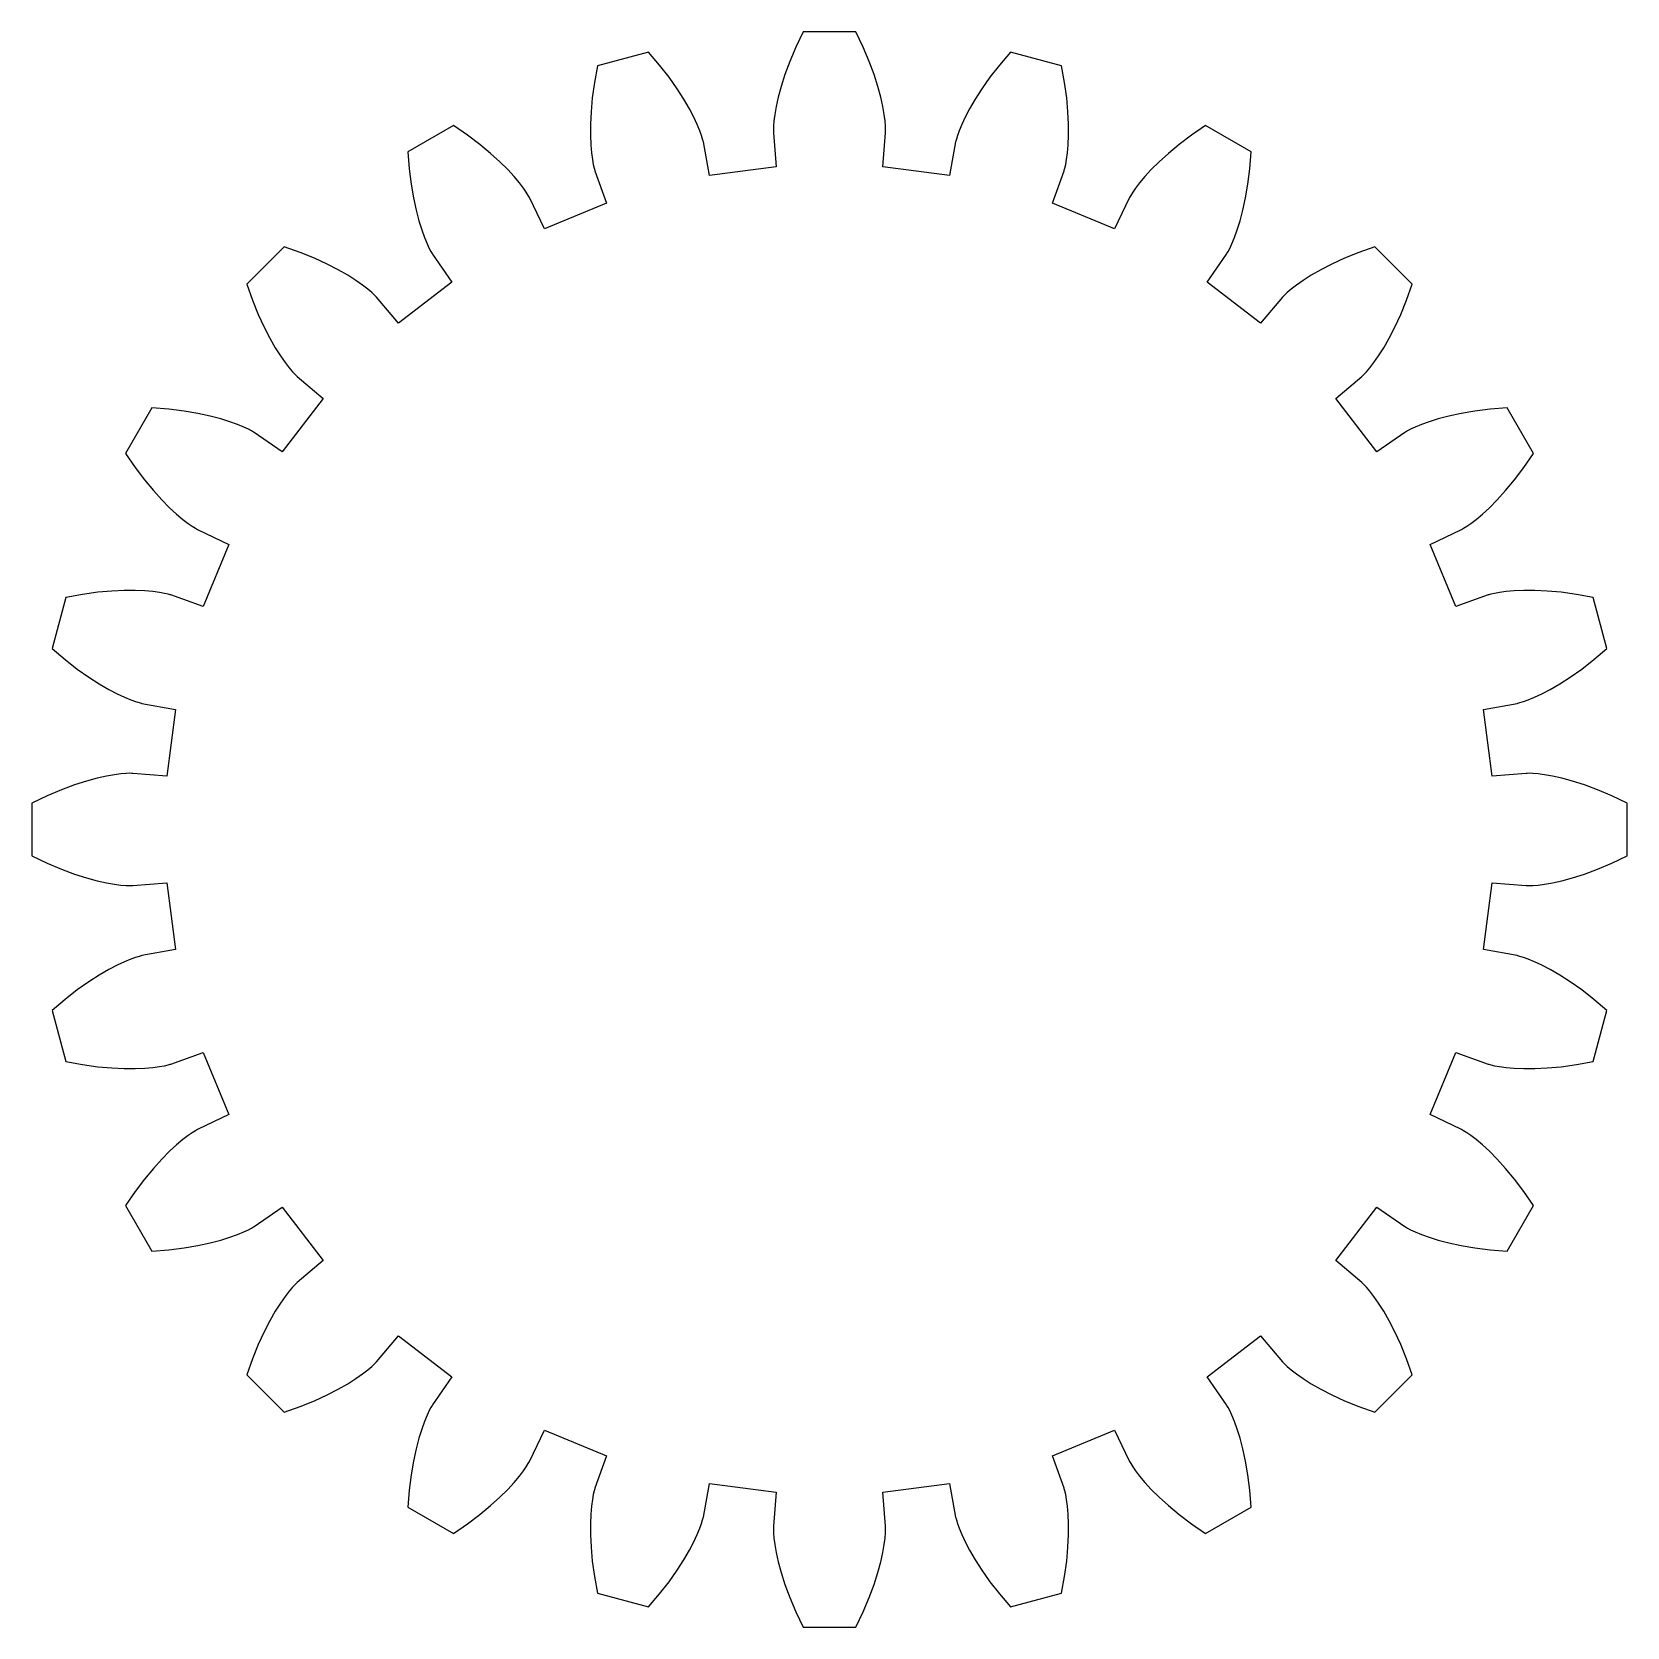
# Model space of a CAD drawing. Header units: metres. Extents: x -24 to 324, y -24 to 424.
# Drawn here: x -24.12 to 24.12, y 75.88 to 124.12 of the extents above; entities that cross this region are included whole.
import ezdxf

# ---------------------------------------------------------------- set-up
doc = ezdxf.new("R2010")
doc.units = ezdxf.units.M

msp = doc.modelspace()

# ---------------------------------------------------------------- linework, layer by layer
for p, q in [((-0.79715, 124.124), (-1.01883, 123.663)), ((0.79715, 124.124), (-0.79715, 124.124)), ((1.01883, 123.663), (0.79715, 124.124)), ((-1.01883, 123.663), (-1.20171, 123.232)), ((1.20171, 123.232), (1.01883, 123.663)), ((-7.01375, 123.096), (-7.10841, 122.593)), ((-5.47377, 123.508), (-7.01375, 123.096)), ((-5.14018, 123.12), (-5.47377, 123.508)), ((-4.85217, 122.752), (-5.14018, 123.12)), ((-1.20171, 123.232), (-1.34914, 122.836)), ((1.34914, 122.836), (1.20171, 123.232)), ((5.14018, 123.12), (4.85217, 122.752)), ((5.47377, 123.508), (5.14018, 123.12)), ((7.01375, 123.096), (5.47377, 123.508)), ((7.10841, 122.593), (7.01375, 123.096)), ((-7.10841, 122.593), (-7.17369, 122.13)), ((-4.60716, 122.407), (-4.85217, 122.752)), ((-1.34914, 122.836), (-1.46466, 122.475)), ((1.46466, 122.475), (1.34914, 122.836)), ((4.85217, 122.752), (4.60716, 122.407)), ((7.17369, 122.13), (7.10841, 122.593)), ((-7.17369, 122.13), (-7.21349, 121.708)), ((-4.40228, 122.089), (-4.60716, 122.407)), ((-4.23456, 121.8), (-4.40228, 122.089)), ((-1.55193, 122.153), (-1.61467, 121.87)), ((-1.46466, 122.475), (-1.55193, 122.153)), ((1.55193, 122.153), (1.46466, 122.475)), ((1.61467, 121.87), (1.55193, 122.153)), ((4.40228, 122.089), (4.23456, 121.8)), ((4.60716, 122.407), (4.40228, 122.089)), ((7.21349, 121.708), (7.17369, 122.13)), ((-7.21349, 121.708), (-7.2318, 121.33)), ((-4.10083, 121.543), (-4.23456, 121.8)), ((-1.65677, 121.629), (-1.68214, 121.43)), ((-1.61467, 121.87), (-1.65677, 121.629)), ((1.65677, 121.629), (1.61467, 121.87)), ((1.68214, 121.43), (1.65677, 121.629)), ((4.23456, 121.8), (4.10083, 121.543)), ((7.2318, 121.33), (7.21349, 121.708)), ((-11.3717, 121.291), (-12.7524, 120.493)), ((-10.9489, 121.002), (-11.3717, 121.291)), ((-7.2318, 121.33), (-7.23265, 120.996)), ((-3.99773, 121.321), (-4.10083, 121.543)), ((-3.92177, 121.136), (-3.99773, 121.321)), ((-3.86934, 120.989), (-3.92177, 121.136)), ((-1.69481, 121.275), (-1.69881, 121.164)), ((-1.69881, 121.164), (-1.69821, 121.097)), ((-1.68214, 121.43), (-1.69481, 121.275)), ((1.69481, 121.275), (1.68214, 121.43)), ((1.69881, 121.164), (1.69481, 121.275)), ((1.69821, 121.097), (1.69881, 121.164)), ((3.92177, 121.136), (3.86934, 120.989)), ((3.99773, 121.321), (3.92177, 121.136)), ((4.10083, 121.543), (3.99773, 121.321)), ((7.23265, 120.996), (7.2318, 121.33)), ((11.3717, 121.291), (10.9489, 121.002)), ((12.7524, 120.493), (11.3717, 121.291)), ((-10.5754, 120.721), (-10.9489, 121.002)), ((-10.2495, 120.451), (-10.5754, 120.721)), ((-7.23265, 120.996), (-7.22014, 120.707)), ((-7.22014, 120.707), (-7.19836, 120.463)), ((-3.83669, 120.882), (-3.86934, 120.989)), ((-3.81998, 120.818), (-3.83669, 120.882)), ((-3.81529, 120.796), (-3.81998, 120.818)), ((-3.62843, 119.777), (-3.81529, 120.796)), ((-1.69821, 121.097), (-1.6971, 121.075)), ((-1.6971, 121.075), (-1.61398, 120.043)), ((1.61398, 120.043), (1.6971, 121.075)), ((1.6971, 121.075), (1.69821, 121.097)), ((3.81529, 120.796), (3.62843, 119.777)), ((3.81998, 120.818), (3.81529, 120.796)), ((3.83669, 120.882), (3.81998, 120.818)), ((3.86934, 120.989), (3.83669, 120.882)), ((7.19836, 120.463), (7.22014, 120.707)), ((7.22014, 120.707), (7.23265, 120.996)), ((10.5754, 120.721), (10.2495, 120.451)), ((10.9489, 121.002), (10.5754, 120.721)), ((-12.7524, 120.493), (-12.7136, 119.983)), ((-9.96922, 120.197), (-10.2495, 120.451)), ((-9.73248, 119.961), (-9.96922, 120.197)), ((-7.19836, 120.463), (-7.17143, 120.265)), ((-7.17143, 120.265), (-7.14346, 120.112)), ((7.14346, 120.112), (7.17143, 120.265)), ((7.17143, 120.265), (7.19836, 120.463)), ((9.96922, 120.197), (9.73248, 119.961)), ((10.2495, 120.451), (9.96922, 120.197)), ((12.7136, 119.983), (12.7524, 120.493)), ((-12.7136, 119.983), (-12.6568, 119.519)), ((-9.53688, 119.748), (-9.73248, 119.961)), ((-9.37979, 119.56), (-9.53688, 119.748)), ((-7.14346, 120.112), (-7.11853, 120.003)), ((-7.11853, 120.003), (-7.10066, 119.939)), ((-7.10066, 119.939), (-7.09384, 119.917)), ((-7.09384, 119.917), (-6.74641, 118.942)), ((-1.61398, 120.043), (-3.62843, 119.777)), ((3.62843, 119.777), (1.61398, 120.043)), ((6.74641, 118.942), (7.09384, 119.917)), ((7.09384, 119.917), (7.10066, 119.939)), ((7.10066, 119.939), (7.11853, 120.003)), ((7.11853, 120.003), (7.14346, 120.112)), ((9.53688, 119.748), (9.37979, 119.56)), ((9.73248, 119.961), (9.53688, 119.748)), ((12.6568, 119.519), (12.7136, 119.983)), ((-12.6568, 119.519), (-12.5863, 119.102)), ((-9.25844, 119.4), (-9.37979, 119.56)), ((-9.1698, 119.272), (-9.25844, 119.4)), ((-9.11072, 119.178), (-9.1698, 119.272)), ((-9.07785, 119.12), (-9.11072, 119.178)), ((9.11072, 119.178), (9.07785, 119.12)), ((9.1698, 119.272), (9.11072, 119.178)), ((9.25844, 119.4), (9.1698, 119.272)), ((9.37979, 119.56), (9.25844, 119.4)), ((12.5863, 119.102), (12.6568, 119.519)), ((-12.5863, 119.102), (-12.5061, 118.732)), ((-12.5061, 118.732), (-12.4205, 118.409)), ((-9.06769, 119.1), (-9.07785, 119.12)), ((-8.6236, 118.164), (-9.06769, 119.1)), ((-6.74641, 118.942), (-8.6236, 118.164)), ((8.6236, 118.164), (6.74641, 118.942)), ((9.06769, 119.1), (8.6236, 118.164)), ((9.07785, 119.12), (9.06769, 119.1)), ((12.4205, 118.409), (12.5061, 118.732)), ((12.5061, 118.732), (12.5863, 119.102)), ((-12.4205, 118.409), (-12.3336, 118.133)), ((12.3336, 118.133), (12.4205, 118.409)), ((-12.3336, 118.133), (-12.2494, 117.903)), ((-12.2494, 117.903), (-12.172, 117.718)), ((12.172, 117.718), (12.2494, 117.903)), ((12.2494, 117.903), (12.3336, 118.133)), ((-16.4946, 117.622), (-17.622, 116.495)), ((-16.0115, 117.452), (-16.4946, 117.622)), ((-15.5779, 117.277), (-16.0115, 117.452)), ((-15.1933, 117.101), (-15.5779, 117.277)), ((-12.172, 117.718), (-12.1053, 117.577)), ((-12.1053, 117.577), (-12.0531, 117.479)), ((-12.0531, 117.479), (-12.0192, 117.422)), ((-12.0192, 117.422), (-12.0072, 117.403)), ((-12.0072, 117.403), (-11.4191, 116.551)), ((11.4191, 116.551), (12.0072, 117.403)), ((12.0072, 117.403), (12.0192, 117.422)), ((12.0192, 117.422), (12.0531, 117.479)), ((12.0531, 117.479), (12.1053, 117.577)), ((12.1053, 117.577), (12.172, 117.718)), ((15.5779, 117.277), (15.1933, 117.101)), ((16.0115, 117.452), (15.5779, 117.277)), ((16.4946, 117.622), (16.0115, 117.452)), ((17.622, 116.495), (16.4946, 117.622)), ((-14.8568, 116.928), (-15.1933, 117.101)), ((-14.5672, 116.762), (-14.8568, 116.928)), ((-14.323, 116.606), (-14.5672, 116.762)), ((14.5672, 116.762), (14.323, 116.606)), ((14.8568, 116.928), (14.5672, 116.762)), ((15.1933, 117.101), (14.8568, 116.928)), ((-17.622, 116.495), (-17.4523, 116.011)), ((-14.1226, 116.466), (-14.323, 116.606)), ((-13.9642, 116.343), (-14.1226, 116.466)), ((-13.8454, 116.242), (-13.9642, 116.343)), ((-11.4191, 116.551), (-13.0311, 115.314)), ((13.0311, 115.314), (11.4191, 116.551)), ((13.9642, 116.343), (13.8454, 116.242)), ((14.1226, 116.466), (13.9642, 116.343)), ((14.323, 116.606), (14.1226, 116.466)), ((17.4523, 116.011), (17.622, 116.495)), ((-17.4523, 116.011), (-17.2774, 115.578)), ((-13.7639, 116.166), (-13.8454, 116.242)), ((-13.7171, 116.119), (-13.7639, 116.166)), ((-13.7021, 116.102), (-13.7171, 116.119)), ((-13.0311, 115.314), (-13.7021, 116.102)), ((13.7021, 116.102), (13.0311, 115.314)), ((13.7171, 116.119), (13.7021, 116.102)), ((13.7639, 116.166), (13.7171, 116.119)), ((13.8454, 116.242), (13.7639, 116.166)), ((17.2774, 115.578), (17.4523, 116.011)), ((-17.2774, 115.578), (-17.1013, 115.193)), ((17.1013, 115.193), (17.2774, 115.578)), ((-17.1013, 115.193), (-16.9281, 114.857)), ((-16.9281, 114.857), (-16.7619, 114.567)), ((16.7619, 114.567), (16.9281, 114.857)), ((16.9281, 114.857), (17.1013, 115.193)), ((-16.7619, 114.567), (-16.6065, 114.323)), ((16.6065, 114.323), (16.7619, 114.567)), ((-16.6065, 114.323), (-16.4657, 114.123)), ((-16.4657, 114.123), (-16.3431, 113.964)), ((-16.3431, 113.964), (-16.2422, 113.845)), ((16.2422, 113.845), (16.3431, 113.964)), ((16.3431, 113.964), (16.4657, 114.123)), ((16.4657, 114.123), (16.6065, 114.323)), ((-16.2422, 113.845), (-16.1664, 113.764)), ((-16.1664, 113.764), (-16.1187, 113.717)), ((-16.1187, 113.717), (-16.1022, 113.702)), ((-16.1022, 113.702), (-15.3136, 113.031)), ((15.3136, 113.031), (16.1022, 113.702)), ((16.1022, 113.702), (16.1187, 113.717)), ((16.1187, 113.717), (16.1664, 113.764)), ((16.1664, 113.764), (16.2422, 113.845)), ((-15.3136, 113.031), (-16.5505, 111.419)), ((16.5505, 111.419), (15.3136, 113.031)), ((-20.4935, 112.752), (-21.2906, 111.372)), ((-19.9829, 112.714), (-20.4935, 112.752)), ((-19.5188, 112.657), (-19.9829, 112.714)), ((-19.1018, 112.586), (-19.5188, 112.657)), ((-18.7319, 112.506), (-19.1018, 112.586)), ((-18.4091, 112.421), (-18.7319, 112.506)), ((-18.133, 112.334), (-18.4091, 112.421)), ((18.4091, 112.421), (18.133, 112.334)), ((18.7319, 112.506), (18.4091, 112.421)), ((19.1018, 112.586), (18.7319, 112.506)), ((19.5188, 112.657), (19.1018, 112.586)), ((19.9829, 112.714), (19.5188, 112.657)), ((20.4935, 112.752), (19.9829, 112.714)), ((21.2906, 111.372), (20.4935, 112.752)), ((-17.9031, 112.249), (-18.133, 112.334)), ((-17.7182, 112.172), (-17.9031, 112.249)), ((-17.5774, 112.105), (-17.7182, 112.172)), ((-17.479, 112.053), (-17.5774, 112.105)), ((-17.4215, 112.019), (-17.479, 112.053)), ((-17.4028, 112.007), (-17.4215, 112.019)), ((-16.5505, 111.419), (-17.4028, 112.007)), ((17.4028, 112.007), (16.5505, 111.419)), ((17.4215, 112.019), (17.4028, 112.007)), ((17.479, 112.053), (17.4215, 112.019)), ((17.5774, 112.105), (17.479, 112.053)), ((17.7182, 112.172), (17.5774, 112.105)), ((17.9031, 112.249), (17.7182, 112.172)), ((18.133, 112.334), (17.9031, 112.249)), ((-21.2906, 111.372), (-21.0017, 110.949)), ((21.0017, 110.949), (21.2906, 111.372)), ((-21.0017, 110.949), (-20.7205, 110.575)), ((-20.7205, 110.575), (-20.4509, 110.249)), ((20.4509, 110.249), (20.7205, 110.575)), ((20.7205, 110.575), (21.0017, 110.949)), ((-20.4509, 110.249), (-20.1965, 109.969)), ((20.1965, 109.969), (20.4509, 110.249)), ((-20.1965, 109.969), (-19.961, 109.732)), ((-19.961, 109.732), (-19.7477, 109.537)), ((-19.7477, 109.537), (-19.5598, 109.38)), ((19.5598, 109.38), (19.7477, 109.537)), ((19.7477, 109.537), (19.961, 109.732)), ((19.961, 109.732), (20.1965, 109.969)), ((-19.5598, 109.38), (-19.4004, 109.258)), ((-19.4004, 109.258), (-19.2722, 109.17)), ((-19.2722, 109.17), (-19.1779, 109.111)), ((-19.1779, 109.111), (-19.1197, 109.078)), ((-19.1197, 109.078), (-19.0999, 109.068)), ((-19.0999, 109.068), (-18.1645, 108.624)), ((18.1645, 108.624), (19.0999, 109.068)), ((19.0999, 109.068), (19.1197, 109.078)), ((19.1197, 109.078), (19.1779, 109.111)), ((19.1779, 109.111), (19.2722, 109.17)), ((19.2722, 109.17), (19.4004, 109.258)), ((19.4004, 109.258), (19.5598, 109.38)), ((-18.1645, 108.624), (-18.942, 106.746)), ((18.942, 106.746), (18.1645, 108.624)), ((-22.1296, 107.174), (-22.5925, 107.108)), ((-21.7085, 107.213), (-22.1296, 107.174)), ((-21.3304, 107.232), (-21.7085, 107.213)), ((-20.9965, 107.233), (-21.3304, 107.232)), ((-20.7073, 107.22), (-20.9965, 107.233)), ((-20.4634, 107.198), (-20.7073, 107.22)), ((-20.2648, 107.171), (-20.4634, 107.198)), ((-20.1115, 107.143), (-20.2648, 107.171)), ((-20.0031, 107.119), (-20.1115, 107.143)), ((-19.9387, 107.101), (-20.0031, 107.119)), ((20.0031, 107.119), (19.9387, 107.101)), ((20.1115, 107.143), (20.0031, 107.119)), ((20.2648, 107.171), (20.1115, 107.143)), ((20.4634, 107.198), (20.2648, 107.171)), ((20.7073, 107.22), (20.4634, 107.198)), ((20.9965, 107.233), (20.7073, 107.22)), ((21.3304, 107.232), (20.9965, 107.233)), ((21.7085, 107.213), (21.3304, 107.232)), ((22.1296, 107.174), (21.7085, 107.213)), ((22.5925, 107.108), (22.1296, 107.174)), ((-23.0957, 107.014), (-23.5084, 105.474)), ((-22.5925, 107.108), (-23.0957, 107.014)), ((-19.9175, 107.094), (-19.9387, 107.101)), ((-18.942, 106.746), (-19.9175, 107.094)), ((19.9175, 107.094), (18.942, 106.746)), ((19.9387, 107.101), (19.9175, 107.094)), ((23.0957, 107.014), (22.5925, 107.108)), ((23.5084, 105.474), (23.0957, 107.014)), ((-23.5084, 105.474), (-23.1199, 105.14)), ((23.1199, 105.14), (23.5084, 105.474)), ((-23.1199, 105.14), (-22.7516, 104.852)), ((-22.7516, 104.852), (-22.4068, 104.607)), ((22.4068, 104.607), (22.7516, 104.852)), ((22.7516, 104.852), (23.1199, 105.14)), ((-22.4068, 104.607), (-22.0886, 104.402)), ((-22.0886, 104.402), (-21.7998, 104.235)), ((-21.7998, 104.235), (-21.5431, 104.101)), ((21.5431, 104.101), (21.7998, 104.235)), ((21.7998, 104.235), (22.0886, 104.402)), ((22.0886, 104.402), (22.4068, 104.607)), ((-21.5431, 104.101), (-21.321, 103.998)), ((-21.321, 103.998), (-21.1356, 103.922)), ((-21.1356, 103.922), (-20.9888, 103.869)), ((-20.9888, 103.869), (-20.8824, 103.837)), ((-20.8824, 103.837), (-20.8177, 103.82)), ((-20.8177, 103.82), (-20.796, 103.815)), ((-20.796, 103.815), (-19.7775, 103.628)), ((19.7775, 103.628), (20.796, 103.815)), ((20.796, 103.815), (20.8177, 103.82)), ((20.8177, 103.82), (20.8824, 103.837)), ((20.8824, 103.837), (20.9888, 103.869)), ((20.9888, 103.869), (21.1356, 103.922)), ((21.1356, 103.922), (21.321, 103.998)), ((21.321, 103.998), (21.5431, 104.101)), ((-19.7775, 103.628), (-20.0427, 101.614)), ((20.0427, 101.614), (19.7775, 103.628)), ((-22.8358, 101.349), (-23.2322, 101.202)), ((-22.4753, 101.465), (-22.8358, 101.349)), ((-22.153, 101.552), (-22.4753, 101.465)), ((-21.8705, 101.615), (-22.153, 101.552)), ((-21.6292, 101.657), (-21.8705, 101.615)), ((-21.4305, 101.682), (-21.6292, 101.657)), ((-21.2751, 101.695), (-21.4305, 101.682)), ((-21.1639, 101.699), (-21.2751, 101.695)), ((-21.0971, 101.698), (-21.1639, 101.699)), ((-21.0749, 101.697), (-21.0971, 101.698)), ((-20.0427, 101.614), (-21.0749, 101.697)), ((21.0749, 101.697), (20.0427, 101.614)), ((21.0971, 101.698), (21.0749, 101.697)), ((21.1639, 101.699), (21.0971, 101.698)), ((21.2751, 101.695), (21.1639, 101.699)), ((21.4305, 101.682), (21.2751, 101.695)), ((21.6292, 101.657), (21.4305, 101.682)), ((21.8705, 101.615), (21.6292, 101.657)), ((22.153, 101.552), (21.8705, 101.615)), ((22.4753, 101.465), (22.153, 101.552)), ((22.8358, 101.349), (22.4753, 101.465)), ((23.2322, 101.202), (22.8358, 101.349)), ((-23.6625, 101.019), (-24.1241, 100.797)), ((-23.2322, 101.202), (-23.6625, 101.019)), ((23.6625, 101.019), (23.2322, 101.202)), ((24.1241, 100.797), (23.6625, 101.019)), ((-24.1241, 100.797), (-24.1241, 99.2029)), ((24.1241, 99.2029), (24.1241, 100.797)), ((-24.1241, 99.2029), (-23.6625, 98.9812)), ((-23.6625, 98.9812), (-23.2322, 98.7983)), ((23.2322, 98.7983), (23.6625, 98.9812)), ((23.6625, 98.9812), (24.1241, 99.2029)), ((-23.2322, 98.7983), (-22.8358, 98.6509)), ((-22.8358, 98.6509), (-22.4753, 98.5353)), ((-22.4753, 98.5353), (-22.153, 98.4481)), ((-22.153, 98.4481), (-21.8705, 98.3853)), ((21.8705, 98.3853), (22.153, 98.4481)), ((22.153, 98.4481), (22.4753, 98.5353)), ((22.4753, 98.5353), (22.8358, 98.6509)), ((22.8358, 98.6509), (23.2322, 98.7983)), ((-21.8705, 98.3853), (-21.6292, 98.3432)), ((-21.6292, 98.3432), (-21.4305, 98.3179)), ((-21.4305, 98.3179), (-21.2751, 98.3052)), ((-21.2751, 98.3052), (-21.1639, 98.3012)), ((-21.1639, 98.3012), (-21.0971, 98.3018)), ((-21.0971, 98.3018), (-21.0749, 98.3029)), ((-21.0749, 98.3029), (-20.0427, 98.386)), ((-20.0427, 98.386), (-19.7775, 96.3716)), ((19.7775, 96.3716), (20.0427, 98.386)), ((20.0427, 98.386), (21.0749, 98.3029)), ((21.0749, 98.3029), (21.0971, 98.3018)), ((21.0971, 98.3018), (21.1639, 98.3012)), ((21.1639, 98.3012), (21.2751, 98.3052)), ((21.2751, 98.3052), (21.4305, 98.3179)), ((21.4305, 98.3179), (21.6292, 98.3432)), ((21.6292, 98.3432), (21.8705, 98.3853)), ((-21.1356, 96.0782), (-21.321, 96.0023)), ((-20.9888, 96.1307), (-21.1356, 96.0782)), ((-20.8824, 96.1633), (-20.9888, 96.1307)), ((-20.8177, 96.18), (-20.8824, 96.1633)), ((-20.796, 96.1847), (-20.8177, 96.18)), ((-19.7775, 96.3716), (-20.796, 96.1847)), ((20.796, 96.1847), (19.7775, 96.3716)), ((20.8177, 96.18), (20.796, 96.1847)), ((20.8824, 96.1633), (20.8177, 96.18)), ((20.9888, 96.1307), (20.8824, 96.1633)), ((21.1356, 96.0782), (20.9888, 96.1307)), ((21.321, 96.0023), (21.1356, 96.0782)), ((-22.0886, 95.5977), (-22.4068, 95.3928)), ((-21.7998, 95.7654), (-22.0886, 95.5977)), ((-21.5431, 95.8992), (-21.7998, 95.7654)), ((-21.321, 96.0023), (-21.5431, 95.8992)), ((21.5431, 95.8992), (21.321, 96.0023)), ((21.7998, 95.7654), (21.5431, 95.8992)), ((22.0886, 95.5977), (21.7998, 95.7654)), ((22.4068, 95.3928), (22.0886, 95.5977)), ((-22.7516, 95.1478), (-23.1199, 94.8598)), ((-22.4068, 95.3928), (-22.7516, 95.1478)), ((22.7516, 95.1478), (22.4068, 95.3928)), ((23.1199, 94.8598), (22.7516, 95.1478)), ((-23.1199, 94.8598), (-23.5084, 94.5262)), ((23.5084, 94.5262), (23.1199, 94.8598)), ((-23.5084, 94.5262), (-23.0957, 92.9863)), ((23.0957, 92.9863), (23.5084, 94.5262)), ((-19.9175, 92.9062), (-18.942, 93.2536)), ((-18.942, 93.2536), (-18.1645, 91.3764)), ((18.1645, 91.3764), (18.942, 93.2536)), ((18.942, 93.2536), (19.9175, 92.9062)), ((-23.0957, 92.9863), (-22.5925, 92.8916)), ((-22.5925, 92.8916), (-22.1296, 92.8263)), ((-22.1296, 92.8263), (-21.7085, 92.7865)), ((-21.7085, 92.7865), (-21.3304, 92.7682)), ((-21.3304, 92.7682), (-20.9965, 92.7673)), ((-20.9965, 92.7673), (-20.7073, 92.7799)), ((-20.7073, 92.7799), (-20.4634, 92.8016)), ((-20.4634, 92.8016), (-20.2648, 92.8286)), ((-20.2648, 92.8286), (-20.1115, 92.8565)), ((-20.1115, 92.8565), (-20.0031, 92.8815)), ((-20.0031, 92.8815), (-19.9387, 92.8993)), ((-19.9387, 92.8993), (-19.9175, 92.9062)), ((19.9175, 92.9062), (19.9387, 92.8993)), ((19.9387, 92.8993), (20.0031, 92.8815)), ((20.0031, 92.8815), (20.1115, 92.8565)), ((20.1115, 92.8565), (20.2648, 92.8286)), ((20.2648, 92.8286), (20.4634, 92.8016)), ((20.4634, 92.8016), (20.7073, 92.7799)), ((20.7073, 92.7799), (20.9965, 92.7673)), ((20.9965, 92.7673), (21.3304, 92.7682)), ((21.3304, 92.7682), (21.7085, 92.7865)), ((21.7085, 92.7865), (22.1296, 92.8263)), ((22.1296, 92.8263), (22.5925, 92.8916)), ((22.5925, 92.8916), (23.0957, 92.9863)), ((-18.1645, 91.3764), (-19.0999, 90.9323)), ((19.0999, 90.9323), (18.1645, 91.3764)), ((-19.4004, 90.7416), (-19.5598, 90.6202)), ((-19.2722, 90.8302), (-19.4004, 90.7416)), ((-19.1779, 90.8893), (-19.2722, 90.8302)), ((-19.1197, 90.9221), (-19.1779, 90.8893)), ((-19.0999, 90.9323), (-19.1197, 90.9221)), ((19.1197, 90.9221), (19.0999, 90.9323)), ((19.1779, 90.8893), (19.1197, 90.9221)), ((19.2722, 90.8302), (19.1779, 90.8893)), ((19.4004, 90.7416), (19.2722, 90.8302)), ((19.5598, 90.6202), (19.4004, 90.7416)), ((-19.961, 90.2675), (-20.1965, 90.0308)), ((-19.7477, 90.4631), (-19.961, 90.2675)), ((-19.5598, 90.6202), (-19.7477, 90.4631)), ((19.7477, 90.4631), (19.5598, 90.6202)), ((19.961, 90.2675), (19.7477, 90.4631)), ((20.1965, 90.0308), (19.961, 90.2675)), ((-20.4509, 89.7505), (-20.7205, 89.4246)), ((-20.1965, 90.0308), (-20.4509, 89.7505)), ((20.4509, 89.7505), (20.1965, 90.0308)), ((20.7205, 89.4246), (20.4509, 89.7505)), ((-20.7205, 89.4246), (-21.0017, 89.0511)), ((21.0017, 89.0511), (20.7205, 89.4246)), ((-21.0017, 89.0511), (-21.2906, 88.6283)), ((21.2906, 88.6283), (21.0017, 89.0511)), ((-21.2906, 88.6283), (-20.4935, 87.2476)), ((-17.4028, 87.9928), (-16.5505, 88.5809)), ((-16.5505, 88.5809), (-15.3136, 86.9689)), ((15.3136, 86.9689), (16.5505, 88.5809)), ((16.5505, 88.5809), (17.4028, 87.9928)), ((20.4935, 87.2476), (21.2906, 88.6283)), ((-17.9031, 87.7506), (-17.7182, 87.828)), ((-17.7182, 87.828), (-17.5774, 87.8947)), ((-17.5774, 87.8947), (-17.479, 87.9469)), ((-17.479, 87.9469), (-17.4215, 87.9808)), ((-17.4215, 87.9808), (-17.4028, 87.9928)), ((17.4028, 87.9928), (17.4215, 87.9808)), ((17.4215, 87.9808), (17.479, 87.9469)), ((17.479, 87.9469), (17.5774, 87.8947)), ((17.5774, 87.8947), (17.7182, 87.828)), ((17.7182, 87.828), (17.9031, 87.7506)), ((-19.9829, 87.2864), (-19.5188, 87.3432)), ((-19.5188, 87.3432), (-19.1018, 87.4137)), ((-19.1018, 87.4137), (-18.7319, 87.4939)), ((-18.7319, 87.4939), (-18.4091, 87.5795)), ((-18.4091, 87.5795), (-18.133, 87.6664)), ((-18.133, 87.6664), (-17.9031, 87.7506)), ((17.9031, 87.7506), (18.133, 87.6664)), ((18.133, 87.6664), (18.4091, 87.5795)), ((18.4091, 87.5795), (18.7319, 87.4939)), ((18.7319, 87.4939), (19.1018, 87.4137)), ((19.1018, 87.4137), (19.5188, 87.3432)), ((19.5188, 87.3432), (19.9829, 87.2864)), ((-20.4935, 87.2476), (-19.9829, 87.2864)), ((-15.3136, 86.9689), (-16.1022, 86.2979)), ((16.1022, 86.2979), (15.3136, 86.9689)), ((19.9829, 87.2864), (20.4935, 87.2476)), ((-16.3431, 86.0358), (-16.4657, 85.8774)), ((-16.2422, 86.1546), (-16.3431, 86.0358)), ((-16.1664, 86.2361), (-16.2422, 86.1546)), ((-16.1187, 86.2829), (-16.1664, 86.2361)), ((-16.1022, 86.2979), (-16.1187, 86.2829)), ((16.1187, 86.2829), (16.1022, 86.2979)), ((16.1664, 86.2361), (16.1187, 86.2829)), ((16.2422, 86.1546), (16.1664, 86.2361)), ((16.3431, 86.0358), (16.2422, 86.1546)), ((16.4657, 85.8774), (16.3431, 86.0358)), ((-16.7619, 85.4328), (-16.9281, 85.1432)), ((-16.6065, 85.677), (-16.7619, 85.4328)), ((-16.4657, 85.8774), (-16.6065, 85.677)), ((16.6065, 85.677), (16.4657, 85.8774)), ((16.7619, 85.4328), (16.6065, 85.677)), ((16.9281, 85.1432), (16.7619, 85.4328)), ((-16.9281, 85.1432), (-17.1013, 84.8067)), ((17.1013, 84.8067), (16.9281, 85.1432)), ((-17.1013, 84.8067), (-17.2774, 84.4221)), ((-13.7021, 83.8978), (-13.0311, 84.6864)), ((-13.0311, 84.6864), (-11.4191, 83.4495)), ((11.4191, 83.4495), (13.0311, 84.6864)), ((13.0311, 84.6864), (13.7021, 83.8978)), ((17.2774, 84.4221), (17.1013, 84.8067)), ((-17.4523, 83.9885), (-17.622, 83.5054)), ((-17.2774, 84.4221), (-17.4523, 83.9885)), ((17.4523, 83.9885), (17.2774, 84.4221)), ((17.622, 83.5054), (17.4523, 83.9885)), ((-17.622, 83.5054), (-16.4946, 82.378)), ((-14.323, 83.3935), (-14.1226, 83.5343)), ((-14.1226, 83.5343), (-13.9642, 83.6569)), ((-13.9642, 83.6569), (-13.8454, 83.7578)), ((-13.8454, 83.7578), (-13.7639, 83.8336)), ((-13.7639, 83.8336), (-13.7171, 83.8813)), ((-13.7171, 83.8813), (-13.7021, 83.8978)), ((13.7021, 83.8978), (13.7171, 83.8813)), ((13.7171, 83.8813), (13.7639, 83.8336)), ((13.7639, 83.8336), (13.8454, 83.7578)), ((13.8454, 83.7578), (13.9642, 83.6569)), ((13.9642, 83.6569), (14.1226, 83.5343)), ((14.1226, 83.5343), (14.323, 83.3935)), ((16.4946, 82.378), (17.622, 83.5054)), ((-15.1933, 82.8987), (-14.8568, 83.0719)), ((-14.8568, 83.0719), (-14.5672, 83.2381)), ((-14.5672, 83.2381), (-14.323, 83.3935)), ((-11.4191, 83.4495), (-12.0072, 82.5972)), ((12.0072, 82.5972), (11.4191, 83.4495)), ((14.323, 83.3935), (14.5672, 83.2381)), ((14.5672, 83.2381), (14.8568, 83.0719)), ((14.8568, 83.0719), (15.1933, 82.8987)), ((-16.4946, 82.378), (-16.0115, 82.5477)), ((-16.0115, 82.5477), (-15.5779, 82.7226)), ((-15.5779, 82.7226), (-15.1933, 82.8987)), ((-12.0531, 82.521), (-12.1053, 82.4226)), ((-12.0192, 82.5785), (-12.0531, 82.521)), ((-12.0072, 82.5972), (-12.0192, 82.5785)), ((12.0192, 82.5785), (12.0072, 82.5972)), ((12.0531, 82.521), (12.0192, 82.5785)), ((12.1053, 82.4226), (12.0531, 82.521)), ((15.1933, 82.8987), (15.5779, 82.7226)), ((15.5779, 82.7226), (16.0115, 82.5477)), ((16.0115, 82.5477), (16.4946, 82.378)), ((-12.2494, 82.0969), (-12.3336, 81.867)), ((-12.172, 82.2818), (-12.2494, 82.0969)), ((-12.1053, 82.4226), (-12.172, 82.2818)), ((12.172, 82.2818), (12.1053, 82.4226)), ((12.2494, 82.0969), (12.172, 82.2818)), ((12.3336, 81.867), (12.2494, 82.0969)), ((-12.4205, 81.5909), (-12.5061, 81.2681)), ((-12.3336, 81.867), (-12.4205, 81.5909)), ((-9.06769, 80.9001), (-8.6236, 81.8355)), ((-8.6236, 81.8355), (-6.74641, 81.058)), ((6.74641, 81.058), (8.6236, 81.8355)), ((8.6236, 81.8355), (9.06769, 80.9001)), ((12.4205, 81.5909), (12.3336, 81.867)), ((12.5061, 81.2681), (12.4205, 81.5909)), ((-12.5061, 81.2681), (-12.5863, 80.8982)), ((-6.74641, 81.058), (-7.09384, 80.0825)), ((7.09384, 80.0825), (6.74641, 81.058)), ((12.5863, 80.8982), (12.5061, 81.2681)), ((-12.5863, 80.8982), (-12.6568, 80.4812)), ((-9.37979, 80.4402), (-9.25844, 80.5996)), ((-9.25844, 80.5996), (-9.1698, 80.7278)), ((-9.1698, 80.7278), (-9.11072, 80.8221)), ((-9.11072, 80.8221), (-9.07785, 80.8803)), ((-9.07785, 80.8803), (-9.06769, 80.9001)), ((9.06769, 80.9001), (9.07785, 80.8803)), ((9.07785, 80.8803), (9.11072, 80.8221)), ((9.11072, 80.8221), (9.1698, 80.7278)), ((9.1698, 80.7278), (9.25844, 80.5996)), ((9.25844, 80.5996), (9.37979, 80.4402)), ((12.6568, 80.4812), (12.5863, 80.8982)), ((-12.6568, 80.4812), (-12.7136, 80.0171)), ((-9.73248, 80.039), (-9.53688, 80.2523)), ((-9.53688, 80.2523), (-9.37979, 80.4402)), ((-3.81529, 79.204), (-3.62843, 80.2225)), ((-3.62843, 80.2225), (-1.61398, 79.9573)), ((1.61398, 79.9573), (3.62843, 80.2225)), ((3.62843, 80.2225), (3.81529, 79.204)), ((9.37979, 80.4402), (9.53688, 80.2523)), ((9.53688, 80.2523), (9.73248, 80.039)), ((12.7136, 80.0171), (12.6568, 80.4812)), ((-12.7136, 80.0171), (-12.7524, 79.5065)), ((-10.2495, 79.5491), (-9.96922, 79.8035)), ((-9.96922, 79.8035), (-9.73248, 80.039)), ((-7.17143, 79.7352), (-7.19836, 79.5366)), ((-7.14346, 79.8885), (-7.17143, 79.7352)), ((-7.11853, 79.9969), (-7.14346, 79.8885)), ((-7.10066, 80.0613), (-7.11853, 79.9969)), ((-7.09384, 80.0825), (-7.10066, 80.0613)), ((-1.61398, 79.9573), (-1.6971, 78.9251)), ((1.6971, 78.9251), (1.61398, 79.9573)), ((7.10066, 80.0613), (7.09384, 80.0825)), ((7.11853, 79.9969), (7.10066, 80.0613)), ((7.14346, 79.8885), (7.11853, 79.9969)), ((7.17143, 79.7352), (7.14346, 79.8885)), ((7.19836, 79.5366), (7.17143, 79.7352)), ((9.73248, 80.039), (9.96922, 79.8035)), ((9.96922, 79.8035), (10.2495, 79.5491)), ((12.7524, 79.5065), (12.7136, 80.0171)), ((-12.7524, 79.5065), (-11.3717, 78.7094)), ((-10.9489, 78.9983), (-10.5754, 79.2795)), ((-10.5754, 79.2795), (-10.2495, 79.5491)), ((-7.22014, 79.2927), (-7.23265, 79.0035)), ((-7.19836, 79.5366), (-7.22014, 79.2927)), ((-3.83669, 79.1176), (-3.81998, 79.1823)), ((-3.81998, 79.1823), (-3.81529, 79.204)), ((3.81529, 79.204), (3.81998, 79.1823)), ((3.81998, 79.1823), (3.83669, 79.1176)), ((7.22014, 79.2927), (7.19836, 79.5366)), ((7.23265, 79.0035), (7.22014, 79.2927)), ((10.2495, 79.5491), (10.5754, 79.2795)), ((10.5754, 79.2795), (10.9489, 78.9983)), ((11.3717, 78.7094), (12.7524, 79.5065)), ((-11.3717, 78.7094), (-10.9489, 78.9983)), ((-7.23265, 79.0035), (-7.2318, 78.6696)), ((-7.2318, 78.6696), (-7.21349, 78.2915)), ((-4.10083, 78.4569), (-3.99773, 78.679)), ((-3.99773, 78.679), (-3.92177, 78.8644)), ((-3.92177, 78.8644), (-3.86934, 79.0112)), ((-3.86934, 79.0112), (-3.83669, 79.1176)), ((-1.69821, 78.9029), (-1.69881, 78.8361)), ((-1.69881, 78.8361), (-1.69481, 78.7249)), ((-1.6971, 78.9251), (-1.69821, 78.9029)), ((-1.69481, 78.7249), (-1.68214, 78.5695)), ((1.68214, 78.5695), (1.69481, 78.7249)), ((1.69481, 78.7249), (1.69881, 78.8361)), ((1.69821, 78.9029), (1.6971, 78.9251)), ((1.69881, 78.8361), (1.69821, 78.9029)), ((3.83669, 79.1176), (3.86934, 79.0112)), ((3.86934, 79.0112), (3.92177, 78.8644)), ((3.92177, 78.8644), (3.99773, 78.679)), ((3.99773, 78.679), (4.10083, 78.4569)), ((7.21349, 78.2915), (7.2318, 78.6696)), ((7.2318, 78.6696), (7.23265, 79.0035)), ((10.9489, 78.9983), (11.3717, 78.7094)), ((-7.21349, 78.2915), (-7.17369, 77.8704)), ((-4.40228, 77.9114), (-4.23456, 78.2002)), ((-4.23456, 78.2002), (-4.10083, 78.4569)), ((-1.68214, 78.5695), (-1.65677, 78.3708)), ((-1.65677, 78.3708), (-1.61467, 78.1295)), ((1.61467, 78.1295), (1.65677, 78.3708)), ((1.65677, 78.3708), (1.68214, 78.5695)), ((4.10083, 78.4569), (4.23456, 78.2002)), ((4.23456, 78.2002), (4.40228, 77.9114)), ((7.17369, 77.8704), (7.21349, 78.2915)), ((-7.17369, 77.8704), (-7.10841, 77.4075)), ((-4.60716, 77.5932), (-4.40228, 77.9114)), ((-1.61467, 78.1295), (-1.55193, 77.847)), ((-1.55193, 77.847), (-1.46466, 77.5247)), ((1.46466, 77.5247), (1.55193, 77.847)), ((1.55193, 77.847), (1.61467, 78.1295)), ((4.40228, 77.9114), (4.60716, 77.5932)), ((7.10841, 77.4075), (7.17369, 77.8704)), ((-7.10841, 77.4075), (-7.01375, 76.9043)), ((-5.14018, 76.8801), (-4.85217, 77.2484)), ((-4.85217, 77.2484), (-4.60716, 77.5932)), ((-1.46466, 77.5247), (-1.34914, 77.1642)), ((1.34914, 77.1642), (1.46466, 77.5247)), ((4.60716, 77.5932), (4.85217, 77.2484)), ((4.85217, 77.2484), (5.14018, 76.8801)), ((7.01375, 76.9043), (7.10841, 77.4075)), ((-7.01375, 76.9043), (-5.47377, 76.4916)), ((-5.47377, 76.4916), (-5.14018, 76.8801)), ((-1.34914, 77.1642), (-1.20171, 76.7678)), ((-1.20171, 76.7678), (-1.01883, 76.3375)), ((1.01883, 76.3375), (1.20171, 76.7678)), ((1.20171, 76.7678), (1.34914, 77.1642)), ((5.14018, 76.8801), (5.47377, 76.4916)), ((5.47377, 76.4916), (7.01375, 76.9043)), ((-1.01883, 76.3375), (-0.79715, 75.8759)), ((0.79715, 75.8759), (1.01883, 76.3375)), ((-0.79715, 75.8759), (0.79715, 75.8759))]:
    msp.add_line(p, q)

doc.saveas('drawing.dxf')
